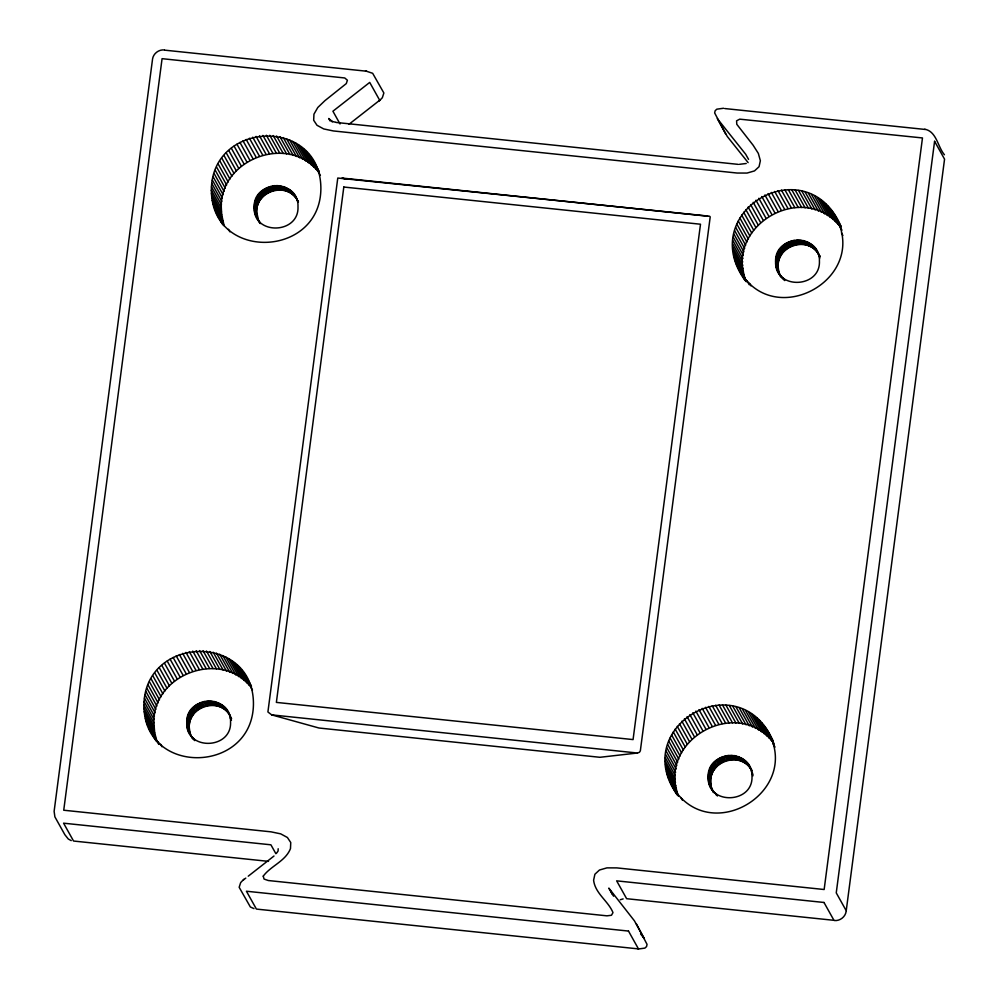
<?xml version="1.0" encoding="UTF-8"?>
<svg xmlns="http://www.w3.org/2000/svg" width="999" height="999" viewBox="0 0 999 999"><rect width="100%" height="100%" fill="white"/><g stroke="black" fill="none" stroke-linecap="round" stroke-linejoin="round"><path stroke-width="1.5" d="M677.285 794.879C628.109 726.623 738.873 663.274 772.764 740.271M668.356 777.796L678.321 795.641C656.867 739.797 738.161 695.117 773.763 743.231M708.166 777.347C706.718 749.762 752.834 748.051 751.985 776.235C753.433 803.82 707.317 805.531 708.166 777.347L710.664 781.805L711.3 786.937L713.398 792.132M710.664 781.805C709.49 760.401 741.845 751.073 751.748 770.366M211.351 190.272C211.363 120.454 320.354 116.408 320.879 188.187C320.866 258.004 211.875 262.05 211.351 190.272L221.316 208.117L221.728 214.872L223.926 224.738L213.961 206.893M221.316 208.117C219.193 159.515 288.349 133.204 318.431 171.865M254.183 207.517C252.859 179.907 298.988 178.459 297.989 206.631C299.313 234.228 253.184 235.689 254.183 207.517L256.668 211.975L258.729 221.129L256.855 217.857M256.668 211.975C255.669 191.234 286.451 181.531 297.115 199.588M775.599 261.875C774.287 234.278 820.404 232.817 819.417 260.989C820.728 288.586 774.6 290.047 775.599 261.875L778.096 266.333L778.77 271.691L780.768 276.686L777.659 271.029M778.096 266.333C777.097 245.604 807.879 235.889 818.531 253.946M186.751 722.789C185.539 695.192 231.668 693.88 230.557 722.065C231.768 749.662 185.639 750.973 186.751 722.789L189.248 727.247L189.835 732.379L191.883 737.599M189.248 727.247C188.262 705.831 220.704 696.778 230.419 716.171M278.184 848.75L278.084 850.998L276.711 853.034M745.167 280.607C694.642 211.189 807.042 147.165 840.871 226.049M745.941 280.731C724.113 225.674 803.583 180.12 840.184 226.623M143.931 704.944C144.818 635.139 253.833 632.404 253.446 704.22C252.547 774.025 143.531 776.76 143.931 704.944L153.896 722.789L154.695 732.891L157.03 741.57M153.896 722.789C152.385 674.175 221.84 648.676 251.436 687.737L241.458 669.892M152.46 59.765L54.121 811.325L54.883 816.845L64.848 834.689L68.307 839.035L71.254 840.609M152.51 59.228C153.234 53.609 158.741 49.351 164.36 49.95M846.178 911.25C845.441 916.87 839.947 921.128 834.327 920.529M379.195 101.011L382.342 97.715L383.866 92.994L372.664 73.302L365.509 70.917M243.831 879.27L240.684 882.567L239.161 887.287L250.362 906.98L253.983 908.628M349.013 124.263L379.682 100.262L369.717 82.418L332.917 111.226L340.035 123.976M243.331 880.019L245.791 878.109M248.239 876.185L274.001 856.018M637.412 753.021L639.422 752.309L640.347 750.811L710.214 216.858L709.565 216.221L337.774 178.034L267.907 711.987L271.716 714.884L318.943 728.009L599.912 757.292L637.412 753.021L271.716 714.884M746.216 163.486L739.435 164.323M620.217 899.749L623.139 898.9M723.601 108.254L716.82 109.178L715.147 110.739L714.66 112.937L725.699 134.066M638.099 949.038L644.879 948.113L646.565 946.565L647.04 944.355L636.326 923.813M164.723 50.162L366.621 71.216M724.774 108.554L925.136 129.445M336.014 122.44L738.249 164.373M707.654 216.184L341.958 178.059L346.391 179.296M268.506 861.363L73.551 841.033L63.586 823.188L270.904 844.804L275.899 853.733M335.639 122.228L331.868 121.441L332.455 121.691L328.733 118.494L330.169 121.041M924.762 129.233C936.637 131.306 937.749 147.065 944.43 154.745M739.185 270.055C773.376 331.618 869.255 279.083 835.888 217.12M674.437 789.784C712.899 846.028 802.197 789.934 767.582 730.956M748.114 162.612L727.297 136.501L717.332 118.656L745.704 154.271L748.551 159.365M612.387 894.48L608.828 888.111L634.402 920.803L644.367 938.635L640.584 933.89M259.353 222.315L260.052 223.476M834.177 214.223L840.971 226.498M832.279 211.438L840.821 226.723M838.723 223.227L840.858 227.048M830.206 208.779L841.982 230.232M827.971 206.256L837.936 224.101M825.574 203.883L835.539 221.716M841.47 232.954L842.894 235.502M823.014 201.661L832.991 219.505M820.329 199.613L830.306 217.457M817.507 197.727L827.484 215.572M814.572 196.029L824.55 213.873M811.525 194.53L821.503 212.362M808.391 193.207L818.368 211.051M805.169 192.095L815.147 209.927M801.885 191.171L811.85 209.016M798.538 190.472L808.503 208.316M795.142 189.972L805.119 207.817M791.72 189.685L801.697 207.53M788.286 189.61L798.251 207.455M784.839 189.748L794.817 207.592M816.033 249.488L819.842 256.293L819.23 255.107M815.271 248.389L817.756 252.847M817.894 253.072L819.767 256.418M814.422 247.327L816.92 251.785M818.356 254.345L819.605 256.568M813.523 246.328L816.008 250.786M818.743 255.632L819.992 257.867M812.549 245.392L815.047 249.85M781.418 190.11L791.383 207.942M811.525 244.518L814.01 248.976M810.439 243.706L812.924 248.164M809.302 242.969L811.787 247.427M808.116 242.295L810.614 246.765M806.892 241.708L809.39 246.166M778.009 190.672L787.986 208.504M805.843 241.283L808.341 245.742M804.332 240.759L806.83 245.23M803.021 240.409L805.506 244.867M774.637 191.446L784.615 209.278M801.673 240.147L804.17 244.605M800.311 239.96L802.809 244.418M798.95 239.86L801.435 244.318M771.328 192.42L781.293 210.265M797.577 239.847L800.062 244.305M796.191 239.91L798.688 244.38M794.592 240.11L797.09 244.568M768.069 193.594L778.046 211.438M793.468 240.309L795.953 244.767M792.12 240.634L794.617 245.092M764.897 194.98L774.862 212.812M790.796 241.034L793.293 245.504M789.497 241.521L791.995 245.979M788.236 242.083L790.733 246.553M761.812 196.541L771.777 214.385M787.012 242.732L789.497 247.19M785.826 243.444L788.311 247.902M758.828 198.302L768.793 216.146M784.677 244.231L787.175 248.689M783.591 245.08L786.088 249.538M782.554 246.004L785.052 250.462M755.956 200.237L765.921 218.069M781.58 246.978L784.078 251.436M780.669 248.014L783.166 252.472M779.819 249.101L782.317 253.559M753.209 202.335L763.174 220.18M779.045 250.237L781.543 254.695M778.346 251.423L780.831 255.881M777.709 252.647L780.207 257.105M750.599 204.608L760.564 222.452M777.247 253.684L779.744 258.142M776.698 255.182L779.183 259.64M776.298 256.493L778.795 260.951M748.126 207.03L758.104 224.862M775.998 257.829L778.496 262.287M775.786 259.166L778.271 263.624M775.649 260.514L778.134 264.985M745.816 209.59L755.793 227.435M775.636 263.237L778.134 267.695M775.798 264.797L778.283 269.268M783.491 278.346L784.739 280.582M775.973 265.909L778.471 270.379M782.467 277.472L783.716 279.708M776.273 267.233L778.77 271.691M781.493 276.536L782.741 278.758M776.648 268.531L779.145 272.989M780.581 275.537L781.83 277.759M777.11 269.792L779.607 274.25M779.744 274.475L780.993 276.711M743.668 212.287L753.646 230.132M741.695 215.11L751.673 232.954M739.909 218.057L749.874 235.889M738.298 221.091L748.276 238.923M736.9 224.213L746.865 242.058M735.689 227.41L745.654 245.255M734.677 230.682L744.655 248.526M733.878 234.003L743.855 251.835M733.303 237.35L743.268 255.195M732.929 240.734L742.894 258.566M732.779 244.118L742.744 261.963M732.829 247.515L742.806 265.347M733.116 250.886L743.081 268.719M733.603 254.221L743.568 272.065M749.5 283.304L750.923 285.851M734.302 257.53L744.28 275.374M747.102 280.931L749.238 284.752M735.227 260.776L745.192 278.621M744.867 278.409L746.29 280.956M736.338 263.961L746.315 281.793M737.662 267.058L744.792 279.795M765.783 728.109L772.901 740.858M770.629 736.962L772.764 740.783M763.785 725.386L773.051 741.957M771.865 740.097L774 743.918M761.625 722.801L771.603 740.646M772.876 743.306L775.024 747.127M759.302 720.354L769.28 738.199M756.83 718.056L766.795 735.901M754.208 715.921L764.173 733.766M751.448 713.96L761.413 731.805M748.563 712.175L758.541 730.019M745.566 710.576L755.544 728.421M742.469 709.165L752.447 727.01M739.297 707.954L749.262 725.798M736.038 706.942L746.003 724.787M732.717 706.143L742.682 723.975M729.345 705.544L739.31 723.376M725.936 705.157L735.901 722.989M722.502 704.982L732.479 722.814M719.068 705.019L729.033 722.851M715.621 705.269L725.599 723.101M748.551 764.747L751.748 770.441L750.424 768.331M747.776 763.648L750.261 768.106M746.927 762.599L749.412 767.057M745.853 761.45L748.351 765.908M751.335 771.103L752.584 773.326M751.585 772.202L752.834 774.425M745.042 760.676L747.527 765.134M751.81 773.526L753.046 775.761M744.005 759.802L746.49 764.26M742.919 759.003L745.404 763.461M712.212 705.731L722.177 723.563M741.77 758.266L744.267 762.724M740.584 757.604L743.081 762.062M739.36 757.017L741.857 761.475M738.099 756.518L740.584 760.976M736.8 756.081L739.297 760.551M708.815 706.405L718.793 724.238M735.476 755.744L737.974 760.202M734.14 755.481L736.625 759.939M732.779 755.306L735.264 759.764M705.481 707.28L715.446 725.124M731.405 755.207L733.89 759.665M730.032 755.207L732.517 759.665M728.658 755.281L731.143 759.74M702.197 708.366L712.162 726.211M727.284 755.444L729.769 759.902M725.923 755.694L728.421 760.152M698.975 709.652L708.953 727.484M724.799 755.956L727.297 760.414M723.264 756.43L725.749 760.888M721.965 756.917L724.462 761.388M695.841 711.126L705.818 728.97M720.704 757.492L723.201 761.95M719.48 758.141L721.977 762.599M692.806 712.786L702.784 730.631M718.293 758.865L720.791 763.323M717.157 759.652L719.655 764.11M716.071 760.514L718.568 764.972M689.884 714.635L699.849 732.479M714.884 761.588L717.369 766.058M714.073 762.412L716.57 766.87M687.075 716.67L697.052 734.502M713.161 763.461L715.659 767.919M712.324 764.547L714.822 769.005M711.55 765.684L714.048 770.154M684.402 718.855L694.367 736.7M710.851 766.87L713.348 771.34M710.239 768.094L712.724 772.564M709.69 769.355L712.187 773.813M681.855 721.203L691.832 739.048M709.228 770.641L711.725 775.099M708.84 771.952L711.338 776.423M708.553 773.288L711.038 777.746M708.341 774.637L710.826 779.095M679.47 723.701L689.447 741.545M708.204 775.986L710.701 780.444M708.216 778.696L710.714 783.154M716.146 793.768L717.394 796.003M708.353 780.044L710.838 784.502M708.566 781.38L711.063 785.838M715.109 792.906L716.358 795.129M677.247 726.335L687.225 744.18M708.815 782.479L711.3 786.937M709.253 783.99L711.75 788.448M713.224 790.971L714.472 793.206M709.727 785.251L712.212 789.709M712.387 789.922L713.623 792.157M710.277 786.475L713.473 792.17M675.187 729.108L685.164 746.94M673.314 731.992L683.279 749.824M671.615 734.977L681.593 752.821M670.117 738.061L680.082 755.906M668.806 741.233L678.783 759.065M667.707 744.467L677.672 762.299M666.808 747.764L676.785 765.596M666.121 751.098L676.098 768.943M665.646 754.47L675.624 772.302M665.396 757.854L675.361 775.699M665.346 761.238L675.324 779.083M665.521 764.622L675.499 782.467M665.908 767.981L675.886 785.826M666.508 771.303L676.485 789.148M680.906 797.539L682.329 800.087M667.332 774.587L677.297 792.419M676.423 792.507L678.558 796.328M669.58 780.931L677.409 794.954M671.003 783.99L676.698 794.18M312.475 159.428L319.33 171.678M310.552 156.668L319.255 172.215M308.466 154.021L320.404 175.387M306.193 151.523L316.171 169.368M303.771 149.176L313.748 167.008M301.198 146.978L311.176 164.823M298.489 144.955L308.466 162.8M295.654 143.107L305.632 160.939M292.707 141.433L302.672 159.278M289.648 139.947L299.613 157.792M286.488 138.661L296.466 156.506M283.254 137.575L293.231 155.419M279.957 136.688L289.935 154.533M276.598 136.014L286.576 153.858M273.202 135.552L283.179 153.396M269.78 135.302L279.757 153.134M266.346 135.252L276.311 153.097M262.912 135.427L272.877 153.272M294.618 195.13L298.426 201.935L297.802 200.737M293.843 194.018L296.341 198.476M296.478 198.714L298.351 202.06M293.007 192.969L295.504 197.427M296.94 199.975L298.189 202.21M292.095 191.97L294.593 196.428M291.134 191.034L293.619 195.492M290.097 190.147L292.595 194.618M259.478 135.814L269.455 153.659M289.011 189.348L291.508 193.806M287.874 188.599L290.372 193.069M286.701 187.937L289.186 192.395M285.477 187.35L287.962 191.808M284.428 186.913L286.913 191.371M256.081 136.413L266.046 154.246M282.917 186.401L285.414 190.859M281.593 186.051L284.091 190.509M280.257 185.777L282.742 190.247M252.722 137.213L262.687 155.057M278.896 185.602L281.393 190.06M277.522 185.502L280.02 189.96M276.149 185.477L278.646 189.947M249.413 138.224L259.378 156.056M274.775 185.552L277.272 190.01M273.177 185.739L275.674 190.197M246.166 139.435L256.144 157.268M272.04 185.951L274.538 190.409M270.704 186.276L273.189 190.734M269.38 186.676L271.865 191.134M243.007 140.834L252.972 158.679M268.082 187.163L270.579 191.621M266.82 187.725L269.305 192.183M239.935 142.432L249.9 160.277M265.584 188.361L268.082 192.832M264.398 189.086L266.895 193.544M263.261 189.86L265.759 194.33M236.963 144.218L246.94 162.063M262.175 190.722L264.66 195.18M261.139 191.633L263.624 196.091M234.116 146.179L244.081 164.023M260.165 192.62L262.65 197.078M259.253 193.656L261.738 198.114M258.404 194.743L260.889 199.201M231.381 148.302L241.358 166.146M257.63 195.879L260.115 200.337M256.918 197.053L259.415 201.523M256.293 198.277L258.778 202.735M228.796 150.599L238.761 168.444M255.831 199.325L258.316 203.784M255.269 200.824L257.767 205.282M254.882 202.135L257.38 206.593M254.583 203.459L257.068 207.917M226.348 153.047L236.326 170.879M254.358 204.807L256.855 209.266M254.221 206.156L256.718 210.614M254.221 208.866L256.706 213.324M224.063 155.632L234.041 173.464M254.37 210.439L256.868 214.897M254.558 211.551L257.043 216.009M254.857 212.862L257.342 217.332M255.232 214.161L257.73 218.619M259.166 221.166L260.414 223.401M255.694 215.434L260.19 223.464M221.94 158.354L231.918 176.186M219.992 161.189L229.97 179.033M218.232 164.136L228.209 181.98M216.658 167.195L226.636 185.027M215.285 170.33L225.25 188.174M214.098 173.539L224.076 191.383M213.124 176.811L223.102 194.655M610.751 891.12L613.598 896.228M212.362 180.132L222.327 197.977M211.813 183.491L221.778 201.336M211.476 186.875L221.441 204.72M211.438 193.656L221.416 211.501M211.751 197.028L221.728 214.872M212.275 200.362L222.253 218.207M228.459 229.283L229.882 231.83M213.012 203.659L222.977 221.503M215.11 210.065L223.813 225.612M216.458 213.149L222.877 224.625M218.007 216.146L222.29 223.788M245.417 675.349L251.473 686.363M243.531 672.564L251.361 686.575M249.937 684.377L251.361 686.925M251.049 687.562L252.472 690.109M239.236 667.369L249.201 685.202M236.838 664.984L246.815 682.829M234.303 662.762L244.268 680.606M231.618 660.701L241.583 678.546M228.796 658.816L238.773 676.648M225.874 657.105L235.839 674.949M222.827 655.581L232.804 673.426M219.693 654.258L229.67 672.102M216.483 653.134L226.448 670.978M213.187 652.21L223.164 670.054M209.852 651.485L219.817 669.33M206.456 650.986L216.433 668.831M203.034 650.686L213.012 668.531M199.6 650.599L209.578 668.443M196.166 650.736L206.131 668.568M226.461 709.44L231.568 718.606M225.637 708.391L228.122 712.849M229.533 715.409L231.406 718.756M224.575 707.217L227.06 711.688M192.732 651.073L202.71 668.918M223.764 706.443L226.249 710.901M230.207 718.031L231.443 720.254M222.74 705.556L225.225 710.014M221.653 704.745L224.151 709.203M220.517 704.008L223.014 708.466M219.343 703.333L221.828 707.791M218.119 702.734L220.617 707.192M189.323 651.623L199.3 669.467M216.858 702.222L219.355 706.68M215.572 701.785L218.057 706.243M214.248 701.423L216.746 705.881M185.951 652.384L195.929 670.229M212.912 701.148L215.397 705.606M211.551 700.961L214.048 705.419M210.177 700.848L212.675 705.319M182.642 653.358L192.607 671.203M208.803 700.836L211.301 705.294M207.43 700.898L209.927 705.356M206.056 701.048L208.554 705.506M179.383 654.532L189.348 672.364M204.695 701.286L207.193 705.744M203.571 701.548L206.069 706.006M202.035 701.997L204.52 706.468M176.199 655.893L186.176 673.738M200.737 702.484L203.222 706.942M199.463 703.046L201.96 707.504M173.114 657.454L183.079 675.299M198.239 703.683L200.724 708.141M197.04 704.382L199.538 708.853M170.117 659.203L180.095 677.047M195.904 705.169L198.389 709.627M194.805 706.018L197.303 710.476M193.606 707.092L196.091 711.55M167.245 661.126L177.21 678.97M192.795 707.904L195.28 712.362M191.87 708.94L194.368 713.398M191.021 710.027L193.519 714.485M164.485 663.224L174.463 681.068M190.235 711.163L192.732 715.621M189.535 712.337L192.02 716.795M161.875 665.484L171.84 683.328M188.898 713.561L191.396 718.019M188.349 714.809L190.834 719.268M187.874 716.096L190.359 720.554M187.475 717.407L189.972 721.865M159.39 667.894L169.368 685.739M187.163 718.731L189.66 723.189M186.938 720.079L189.435 724.537M186.801 721.428L189.298 725.886M157.08 670.454L167.045 688.299M186.788 724.138L189.273 728.596M186.9 725.486L189.398 729.944M187.113 726.822L189.598 731.28M193.556 738.411L194.793 740.634M187.35 727.921L189.835 732.379M192.745 737.624L193.993 739.859M187.775 729.432L190.272 733.903M191.683 736.463L192.932 738.698M188.237 730.706L192.72 738.748M154.92 673.151L164.897 690.996M152.947 675.961L162.912 693.806M151.136 678.895L161.114 696.74M149.525 681.93L159.503 699.775M148.114 685.052L158.079 702.896M146.89 688.249L156.855 706.093M145.879 691.508L155.844 709.352M145.067 694.829L155.045 712.662M144.468 698.176L154.445 716.021M144.093 701.56L154.058 719.392M143.981 708.341L153.946 726.173M144.243 711.713L154.208 729.545M144.718 715.059L154.695 732.891M160.527 744.18L161.95 746.728M145.417 718.356L155.394 736.201M158.142 741.795L159.565 744.342M146.329 721.615L156.294 739.447M155.906 739.272L158.754 744.367M147.427 724.787L156.693 741.358M153.846 736.6L155.981 740.434M148.751 727.896L155.869 740.634M263.249 876.148L264.048 879.058L268.319 880.531L606.93 915.833L611.463 915.271L612.986 912.611C608.266 900.998 595.129 893.506 593.606 880.206L594.904 874.237L599.45 870.029L606.93 867.869L616.82 867.894L824.15 889.51L922.477 137.949L739.722 119.156L736.588 120.817L736.775 124.288L753.134 145.242L758.341 153.409L760.364 160.727L759.053 166.696L754.507 170.904L747.04 173.064L737.15 173.039L333.354 130.944L323.726 128.933L317.008 125.287L313.674 120.255L313.948 114.186L317.807 107.48L324.975 100.612L346.303 83.579L347.39 80.245L344.767 77.972L162.075 58.666L63.736 810.226L271.066 831.842L280.694 833.853L287.412 837.499L290.746 842.519L290.484 848.601C285.489 861.313 270.866 865.783 263.249 876.148M343.806 187.038L276.373 702.397L633.066 739.585L700.499 224.226L343.806 187.038M934.589 141.309L836.25 892.869L846.228 910.713L944.554 159.153L934.589 141.309M823.988 902.472L616.658 880.856L626.635 898.7L833.953 920.316L823.988 902.472M628.496 931.068L246.428 891.233L256.406 909.078L638.461 948.9L628.496 931.068"/></g></svg>
